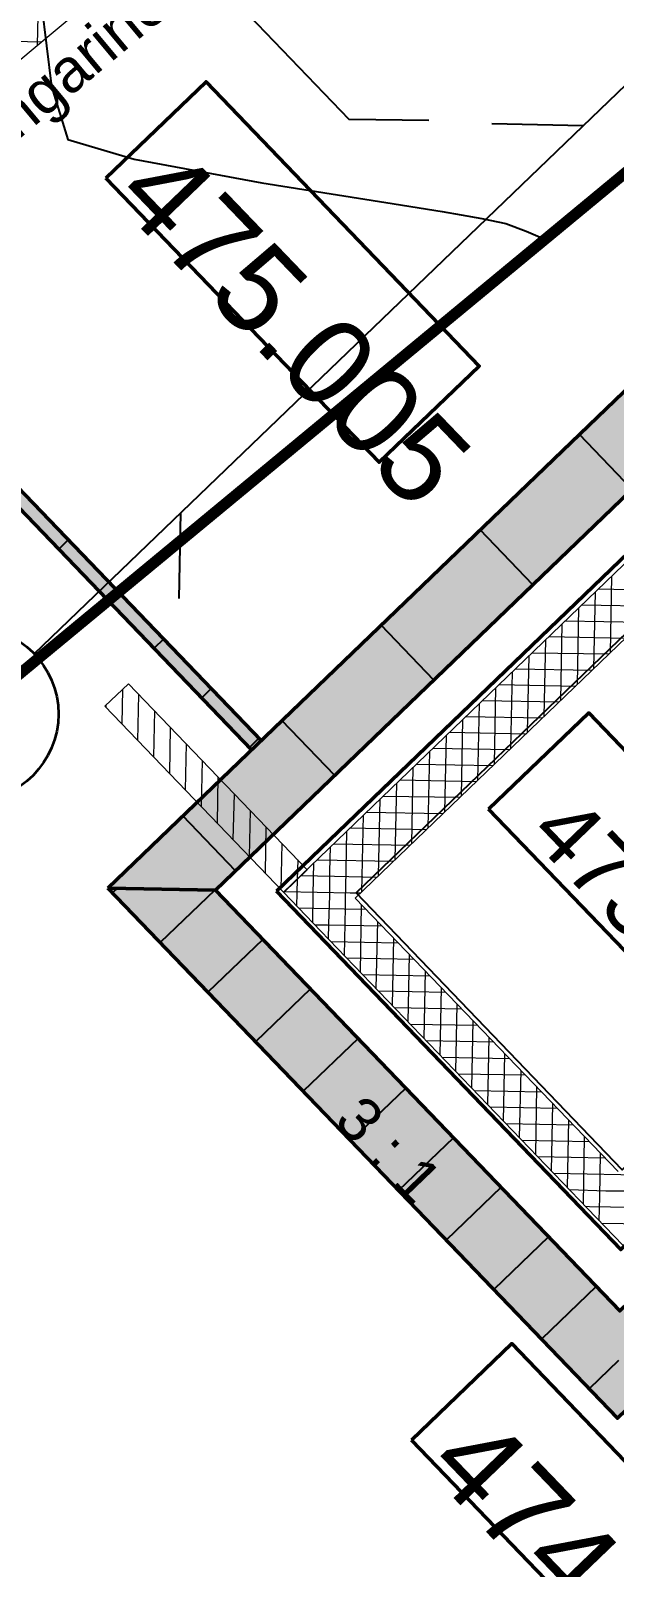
# Model space of a CAD drawing. Header units: metres. Extents: x 2687650.8 to 2687727.1, y 1234407.3 to 1234484.3.
# Drawn here: x 2687668.11 to 2687670.8, y 1234453.96 to 1234461.05 of the extents above; entities that cross this region are included whole.
import ezdxf

# ---------------------------------------------------------------- set-up
doc = ezdxf.new("R2010")
doc.units = ezdxf.units.M
for name, color, linetype, true_color in [('PDF_211_Wände_Beton.211', 7, 'Continuous', 0x7f7f7f), ('PDF_211_Wände_Beton.211 Bauteilschraffuren', 7, 'Continuous', 0x7f7f7f), ('PDF_3D_Kurven-Nebenhoehen', 7, 'Continuous', 0xdda500), ('PDF_AV_01234-Bobe-Gartenanlage', 7, 'Continuous', 0xfdfdfd), ('PDF_Böschung Aushub', 7, 'Continuous', 0x7f7f7f)]:
    doc.layers.add(name, color=color, linetype=linetype, true_color=true_color)
for name, color, linetype in [('PDF_A-KOTEN', 7, 'Continuous'), ('PDF_A-SCHRAFFUR', 7, 'Continuous'), ('PDF_AV_01211-Bobe-Gebaeude', 7, 'Continuous'), ('PDF_E_BETON', 7, 'Continuous'), ('PDF_PDF_Geometrie', 5, 'Continuous'), ('PDF_Text', 7, 'Continuous')]:
    doc.layers.add(name, color=color, linetype=linetype)
doc.styles.add('PDF Arial', font='arial.ttf')

# ---------------------------------------------------------------- blocks, each defined once
blk = doc.blocks.new('A$C1c84ec86')
at = {"layer": 'PDF_Böschung Aushub', "true_color": 0xdd6d8a, "transparency": 33554559}
h = blk.add_hatch(color=243, dxfattribs=at)
h.paths.add_polyline_path([(994, 1568.27), (994, 1867.78), (1263.46, 1867.78), (1263.46, 1568.27)])
h.paths.add_polyline_path([(958.87, 1533.13), (1298.39, 1533.13), (1298.39, 1625.21), (1422.43, 1625.21), (1422.43, 1631.34), (1298.39, 1631.34), (1298.39, 1902.71), (958.87, 1902.71), (958.87, 1631.34), (606.22, 1631.34), (605.8, 1625.21), (958.87, 1625.21)], flags=0)
at = {"layer": 'PDF_211_Wände_Beton.211', "lineweight": 18}
for points in [[(3057.58, 2120.3), (2703.03, 2120.3), (2036.9, 2120.3), (1550.49, 2120.3), (1524.45, 2120.3), (1524.45, 1612.29), (1524.45, 1598.32), (1524.45, 1590.28), (1550.49, 1590.28), (1550.49, 2100.41), (2036.9, 2100.41), (2703.03, 2100.41), (3057.58, 2100.41), (3057.58, 1981.87), (3057.58, 553.73), (642.42, 553.73), (642.42, 1483.39), (642.42, 1591.13), (708.88, 2526.92), (2625.35, 2526.92)], [(1216.47, 1612.29), (1041.42, 1612.29), (1041.42, 1819.73)], [(1016.44, 1819.73), (1016.44, 1590.28), (1041.42, 1590.28), (1219.01, 1590.28), (1242.51, 1590.28)]]:
    blk.add_lwpolyline(points, dxfattribs=at)
blk.add_lwpolyline([(897.48, 1605.31), (1016.65, 1605.31), (1016.65, 1590.28), (897.48, 1590.28)], close=True, dxfattribs=at)
at = {"layer": 'PDF_211_Wände_Beton.211 Bauteilschraffuren', "lineweight": 18}
for points in [[(1016.44, 1792.21), (1041.42, 1817.19)], [(655.75, 1779.51), (632.47, 1803.01)], [(1016.44, 1781.63), (1041.42, 1806.61)], [(1041.42, 1775.7), (1016.44, 1800.68)], [(1016.44, 1771.05), (1041.42, 1796.02)], [(1041.42, 1765.12), (1016.44, 1790.1)], [(628.87, 1754.75), (655.97, 1781.63)], [(1016.44, 1760.46), (1041.42, 1785.44)], [(1041.42, 1754.54), (1016.44, 1779.51)], [(1016.44, 1749.67), (1041.42, 1774.86)], [(1041.42, 1743.95), (1016.44, 1768.93)], [(1016.44, 1739.08), (1041.42, 1764.06)], [(1041.42, 1733.37), (1016.44, 1758.35)], [(1016.44, 1728.5), (1041.42, 1753.48)], [(1041.42, 1722.57), (1016.44, 1747.76)], [(1016.44, 1717.92), (1041.42, 1742.89)], [(1041.42, 1711.99), (1016.44, 1736.97)], [(1016.44, 1707.33), (1041.42, 1732.31)], [(1041.42, 1701.41), (1016.44, 1726.38)], [(1016.44, 1696.75), (1041.42, 1721.73)], [(1041.42, 1690.82), (1016.44, 1715.8)], [(1016.44, 1686.17), (1041.42, 1711.14)], [(1041.42, 1680.24), (1016.44, 1705.22)], [(1016.44, 1675.58), (1041.42, 1700.56)], [(1041.42, 1669.66), (1016.44, 1694.63)], [(1016.44, 1665), (1041.42, 1689.98)], [(1041.42, 1659.07), (1016.44, 1684.05)], [(1016.44, 1654.2), (1041.42, 1679.39)], [(1041.42, 1648.49), (1016.44, 1673.47)], [(1016.44, 1643.62), (1041.42, 1668.6)], [(1041.42, 1637.91), (1016.44, 1662.88)], [(1016.44, 1633.04), (1041.42, 1658.01)], [(1041.42, 1627.11), (1016.44, 1652.3)], [(1016.44, 1622.45), (1041.42, 1647.43)], [(1041.42, 1616.53), (1016.44, 1641.5)], [(1016.44, 1611.87), (1016.86, 1612.29), (1041.42, 1636.85)], [(1196.36, 1590.28), (1218.37, 1612.29), (1242.51, 1636.42)], [(1057.08, 1590.28), (1041.42, 1605.94), (1038.03, 1609.33), (1035.07, 1612.29), (1016.44, 1630.92)], [(1016.44, 1601.29), (1027.45, 1612.29), (1041.42, 1626.26)], [(1206.94, 1590.28), (1219.01, 1602.13), (1228.96, 1612.29), (1242.51, 1625.84)], [(1046.5, 1590.28), (1041.42, 1595.36), (1032.53, 1604.46), (1024.48, 1612.29), (1016.44, 1620.34)], [(1016.44, 1590.7), (1038.03, 1612.29), (1041.42, 1615.68)], [(1026.6, 1590.28), (1041.42, 1605.1), (1048.62, 1612.29)], [(1037.4, 1590.28), (1041.42, 1594.51), (1059.2, 1612.29)], [(1067.67, 1590.28), (1045.65, 1612.29)], [(1047.98, 1590.28), (1069.99, 1612.29)], [(1078.25, 1590.28), (1056.45, 1612.29)], [(1058.56, 1590.28), (1080.58, 1612.29)], [(1089.04, 1590.28), (1067.03, 1612.29)], [(1069.15, 1590.28), (1091.16, 1612.29)], [(1099.63, 1590.28), (1077.61, 1612.29)], [(1079.73, 1590.28), (1101.74, 1612.29)], [(1110.21, 1590.28), (1088.2, 1612.29)], [(1090.31, 1590.28), (1112.33, 1612.29)], [(1120.79, 1590.28), (1098.78, 1612.29)], [(1100.9, 1590.28), (1122.91, 1612.29)], [(1131.38, 1590.28), (1109.36, 1612.29)], [(1111.48, 1590.28), (1133.49, 1612.29)], [(1141.96, 1590.28), (1119.95, 1612.29)], [(1122.06, 1590.28), (1144.08, 1612.29)], [(1152.55, 1590.28), (1130.53, 1612.29)], [(1132.86, 1590.28), (1154.66, 1612.29)], [(1163.13, 1590.28), (1141.12, 1612.29)], [(1143.44, 1590.28), (1165.46, 1612.29)], [(1173.71, 1590.28), (1151.91, 1612.29)], [(1154.03, 1590.28), (1176.04, 1612.29)], [(1184.51, 1590.28), (1162.49, 1612.29)], [(1164.61, 1590.28), (1186.62, 1612.29)], [(1195.09, 1590.28), (1173.08, 1612.29)], [(1175.19, 1590.28), (1197.21, 1612.29)], [(1205.67, 1590.28), (1183.66, 1612.29)], [(1185.78, 1590.28), (1207.79, 1612.29)], [(1216.26, 1590.28), (1194.24, 1612.29)], [(1226.84, 1590.28), (1219.01, 1598.11), (1204.83, 1612.29)], [(1217.53, 1590.28), (1219.01, 1591.55), (1239.54, 1612.29), (1242.51, 1615.05)], [(904.26, 1605.31), (919.28, 1590.28)], [(914.84, 1605.31), (929.87, 1590.28)], [(925.42, 1605.31), (940.45, 1590.28)], [(936.01, 1605.31), (951.04, 1590.28)], [(946.59, 1605.31), (961.62, 1590.28)], [(957.17, 1605.31), (972.2, 1590.28)], [(967.97, 1605.31), (982.79, 1590.28)], [(978.55, 1605.31), (993.58, 1590.28)], [(989.14, 1605.31), (1004.16, 1590.28)], [(999.72, 1605.31), (1014.75, 1590.28)], [(1010.3, 1605.31), (1016.65, 1598.96)], [(1035.91, 1590.28), (1026.81, 1599.38), (1016.44, 1609.75)], [(1228.32, 1590.28), (1242.51, 1604.46)], [(897.48, 1601.5), (908.7, 1590.28)], [(1025.33, 1590.28), (1021.1, 1594.51), (1016.44, 1599.17)], [(897.48, 1590.91), (898.12, 1590.28)]]:
    blk.add_lwpolyline(points, dxfattribs=at)
at = {"layer": 'PDF_3D_Kurven-Nebenhoehen', "lineweight": 25}
blk.add_lwpolyline([(602.63, 1809.15), (625.06, 1806.82), (643.9, 1793.48), (674.17, 1770.83), (697.03, 1759.19), (724.76, 1775.07), (773.44, 1809.99), (819.8, 1844.92), (840.75, 1860.79), (847.95, 1866.09), (855.78, 1871.8), (865.1, 1878.15), (874.2, 1882.6), (882.88, 1886.19)], dxfattribs=at)
at = {"layer": 'PDF_A-KOTEN', "lineweight": 50}
for points in [[(722.01, 1759.62), (722.01, 1823.75), (904.04, 1823.75), (904.04, 1759.62)], [(1054.54, 1685.11), (1054.54, 1749.24), (1201.44, 1749.24), (1201.44, 1685.11)], [(1239.75, 1457.56), (1239.75, 1521.91), (1406.76, 1521.91), (1406.76, 1457.56)]]:
    blk.add_lwpolyline(points, close=True, dxfattribs=at)
at = {"layer": 'PDF_A-SCHRAFFUR', "color": 7, "lineweight": 25, "true_color": 0xfcfcfc}
blk.add_lwpolyline([(1039.94, 1821.64), (1217.32, 1821.64), (1217.32, 1614.2), (1039.94, 1614.2)], close=True, dxfattribs=at)
at = {"layer": 'PDF_AV_01211-Bobe-Gebaeude', "lineweight": 0, "const_width": 5.14}
blk.add_lwpolyline([(1914.77, 2193.33), (911.66, 2268.68), (821.6, 1068.94), (1822.69, 992.84)], dxfattribs=at)
at = {"layer": 'PDF_AV_01234-Bobe-Gartenanlage', "lineweight": 25}
for points in [[(885.63, 1923.03), (885.84, 1923.87)], [(885.63, 1922.18), (885.63, 1922.81)], [(885.84, 1925.78), (886.05, 1926.62)], [(885.84, 1924.93), (885.84, 1925.57)], [(885.84, 1924.08), (885.84, 1924.72)], [(886.05, 1926.84), (886.05, 1927.47)], [(884.99, 1914.77), (885.21, 1915.41)], [(885.21, 1917.52), (885.42, 1918.16)], [(885.21, 1916.68), (885.21, 1917.31)], [(885.21, 1915.62), (885.21, 1916.25)], [(885.42, 1920.27), (885.63, 1920.91)], [(885.42, 1919.43), (885.42, 1920.06)], [(885.42, 1918.37), (885.42, 1919.22)], [(885.63, 1921.12), (885.63, 1921.97)], [(884.57, 1909.27), (884.78, 1909.9)], [(884.57, 1908.21), (884.57, 1908.84)], [(884.57, 1907.36), (884.57, 1908)], [(884.78, 1912.02), (884.99, 1912.65)], [(884.78, 1910.96), (884.78, 1911.81)], [(884.78, 1910.11), (884.78, 1910.75)], [(884.99, 1913.71), (884.99, 1914.56)], [(884.99, 1912.87), (884.99, 1913.5)], [(883.94, 1900.8), (884.15, 1901.44)], [(884.15, 1903.55), (884.36, 1904.4)], [(884.15, 1902.71), (884.15, 1903.34)], [(884.15, 1901.65), (884.15, 1902.49)], [(884.36, 1906.3), (884.57, 1907.15)], [(884.36, 1905.46), (884.36, 1906.09)], [(884.36, 1904.61), (884.36, 1905.25)], [(883.51, 1895.3), (883.72, 1895.93)], [(883.51, 1894.24), (883.51, 1895.09)], [(883.51, 1893.39), (883.51, 1894.03)], [(883.72, 1898.05), (883.94, 1898.68)], [(883.72, 1897.2), (883.72, 1897.84)], [(883.72, 1896.14), (883.72, 1896.78)], [(883.94, 1899.95), (883.94, 1900.59)], [(883.94, 1898.9), (883.94, 1899.74)], [(882.88, 1886.83), (883.09, 1887.68)], [(882.88, 1885.98), (882.88, 1886.62)], [(883.09, 1889.79), (883.3, 1890.43)], [(883.09, 1888.73), (883.09, 1889.37)], [(883.09, 1887.89), (883.09, 1888.52)], [(883.3, 1892.55), (883.51, 1893.18)], [(883.3, 1891.49), (883.3, 1892.33)], [(883.3, 1890.64), (883.3, 1891.28)], [(882.45, 1881.33), (882.67, 1881.96)], [(882.45, 1880.48), (882.45, 1881.11)], [(882.45, 1879.42), (882.45, 1880.27)], [(882.67, 1884.08), (882.88, 1884.92)], [(882.67, 1883.23), (882.67, 1883.87)], [(882.67, 1882.17), (882.67, 1883.02)], [(882.88, 1885.14), (882.88, 1885.77)], [(881.82, 1872.01), (881.82, 1872.86)], [(882.03, 1874.76), (882.03, 1875.61)], [(882.03, 1873.92), (882.03, 1874.55)], [(882.03, 1873.07), (882.03, 1873.71)], [(882.24, 1878.57), (882.45, 1879.21)], [(882.24, 1877.73), (882.24, 1878.36)], [(882.24, 1876.67), (882.24, 1877.3)], [(882.24, 1875.82), (882.24, 1876.46)], [(881.4, 1866.51), (881.4, 1867.14)], [(881.4, 1865.66), (881.4, 1866.3)], [(881.4, 1864.6), (881.4, 1865.45)], [(881.61, 1869.26), (881.61, 1869.9)], [(881.61, 1868.41), (881.61, 1869.05)], [(881.61, 1867.36), (881.61, 1868.2)], [(881.82, 1871.17), (881.82, 1871.8)], [(881.82, 1870.11), (881.82, 1870.95)], [(880.76, 1858.25), (880.97, 1858.89)], [(880.97, 1861.01), (880.97, 1861.64)], [(880.97, 1859.95), (880.97, 1860.79)], [(880.97, 1859.1), (880.97, 1859.74)], [(881.18, 1863.76), (881.18, 1864.39)], [(881.18, 1862.7), (881.18, 1863.55)], [(881.18, 1861.85), (881.18, 1862.49)], [(880.34, 1852.54), (880.55, 1853.39)], [(880.34, 1851.69), (880.34, 1852.33)], [(880.34, 1850.63), (880.34, 1851.48)], [(880.55, 1855.29), (880.76, 1856.14)], [(880.55, 1854.44), (880.55, 1855.08)], [(880.55, 1853.6), (880.55, 1854.23)], [(880.76, 1857.2), (880.76, 1857.83)], [(880.76, 1856.35), (880.76, 1856.98)], [(879.7, 1844.28), (879.91, 1844.92)], [(879.7, 1843.23), (879.7, 1844.07)], [(879.91, 1847.04), (880.13, 1847.67)], [(879.91, 1846.19), (879.91, 1846.82)], [(879.91, 1845.13), (879.91, 1845.77)], [(880.13, 1849.79), (880.34, 1850.42)], [(880.13, 1848.94), (880.13, 1849.58)], [(880.13, 1847.88), (880.13, 1848.73)], [(879.28, 1838.78), (879.49, 1839.42)], [(879.28, 1837.72), (879.28, 1838.36)], [(879.28, 1836.88), (879.28, 1837.51)], [(879.49, 1841.53), (879.7, 1842.17)], [(879.49, 1840.47), (879.49, 1841.32)], [(879.49, 1839.63), (879.49, 1840.26)], [(879.7, 1842.38), (879.7, 1843.01)], [(878.64, 1830.31), (878.86, 1830.95)], [(878.64, 1829.47), (878.64, 1830.1)], [(878.86, 1833.07), (879.07, 1833.91)], [(878.86, 1832.22), (878.86, 1832.85)], [(878.86, 1831.16), (878.86, 1832.01)], [(879.07, 1835.82), (879.28, 1836.66)], [(879.07, 1834.97), (879.07, 1835.61)], [(879.07, 1834.12), (879.07, 1834.76)], [(878.22, 1824.81), (878.43, 1825.45)], [(878.22, 1823.75), (878.22, 1824.6)], [(878.22, 1822.91), (878.22, 1823.54)], [(878.43, 1827.56), (878.64, 1828.2)], [(878.43, 1826.72), (878.43, 1827.35)], [(878.43, 1825.66), (878.43, 1826.29)], [(878.64, 1828.41), (878.64, 1829.26)], [(877.59, 1816.34), (877.8, 1817.19)], [(877.59, 1815.5), (877.59, 1816.13)], [(877.8, 1819.31), (878.01, 1819.94)], [(877.8, 1818.25), (877.8, 1818.88)], [(877.8, 1817.4), (877.8, 1818.04)], [(878.01, 1822.06), (878.22, 1822.69)], [(878.01, 1821), (878.01, 1821.85)], [(878.01, 1820.15), (878.01, 1820.79)], [(877.16, 1810.84), (877.37, 1811.48)], [(877.16, 1809.99), (877.16, 1810.63)], [(877.16, 1808.94), (877.16, 1809.78)], [(877.16, 1808.09), (877.16, 1808.72)], [(877.37, 1813.59), (877.59, 1814.44)], [(877.37, 1812.75), (877.37, 1813.38)], [(877.37, 1811.69), (877.37, 1812.53)], [(877.59, 1814.65), (877.59, 1815.29)], [(876.53, 1801.53), (876.53, 1802.37)], [(876.74, 1804.28), (876.74, 1805.13)], [(876.74, 1803.43), (876.74, 1804.07)], [(876.74, 1802.59), (876.74, 1803.22)], [(876.95, 1807.24), (876.95, 1807.88)], [(876.95, 1806.18), (876.95, 1806.82)], [(876.95, 1805.34), (876.95, 1805.97)], [(876.1, 1796.02), (876.1, 1796.66)], [(876.1, 1795.18), (876.1, 1795.81)], [(876.1, 1794.12), (876.1, 1794.96)], [(876.32, 1798.78), (876.32, 1799.41)], [(876.32, 1797.93), (876.32, 1798.56)], [(876.32, 1796.87), (876.32, 1797.72)], [(876.53, 1800.68), (876.53, 1801.32)], [(876.53, 1799.62), (876.53, 1800.47)], [(875.47, 1787.77), (875.68, 1788.4)], [(875.47, 1786.71), (875.47, 1787.34)], [(875.68, 1790.52), (875.89, 1791.15)], [(875.68, 1789.46), (875.68, 1790.31)], [(875.68, 1788.61), (875.68, 1789.25)], [(875.89, 1793.27), (875.89, 1793.91)], [(875.89, 1792.21), (875.89, 1793.06)], [(875.89, 1791.37), (875.89, 1792)], [(875.05, 1782.05), (875.26, 1782.9)], [(875.05, 1781.21), (875.05, 1781.84)], [(875.05, 1780.15), (875.05, 1780.99)], [(875.26, 1784.8), (875.47, 1785.65)], [(875.26, 1783.96), (875.26, 1784.59)], [(875.26, 1783.11), (875.26, 1783.75)], [(875.47, 1785.86), (875.47, 1786.5)], [(874.41, 1773.8), (874.62, 1774.43)], [(874.41, 1772.74), (874.41, 1773.59)], [(874.62, 1776.55), (874.83, 1777.18)], [(874.62, 1775.7), (874.62, 1776.34)], [(874.62, 1774.64), (874.62, 1775.28)], [(874.83, 1779.3), (875.05, 1779.94)], [(874.83, 1778.45), (874.83, 1779.09)], [(874.83, 1777.4), (874.83, 1778.24)], [(873.78, 1765.33), (873.99, 1766.18)], [(873.99, 1768.29), (874.2, 1768.93)], [(873.99, 1767.24), (873.99, 1767.87)], [(873.99, 1766.39), (873.99, 1767.02)], [(874.2, 1771.05), (874.41, 1771.68)], [(874.2, 1769.99), (874.2, 1770.83)], [(874.2, 1769.14), (874.2, 1769.78)], [(874.41, 1771.89), (874.41, 1772.53)], [(873.35, 1759.83), (873.56, 1760.46)], [(873.35, 1758.98), (873.35, 1759.62)], [(873.56, 1762.58), (873.78, 1763.43)], [(873.56, 1761.73), (873.56, 1762.37)], [(873.56, 1760.67), (873.56, 1761.52)], [(873.78, 1764.48), (873.78, 1765.12)], [(873.78, 1763.64), (873.78, 1764.27)], [(872.72, 1751.57), (872.93, 1752.21)], [(872.93, 1754.32), (873.14, 1754.96)], [(872.93, 1753.27), (872.93, 1754.11)], [(872.93, 1752.42), (872.93, 1753.05)], [(873.14, 1757.08), (873.35, 1757.71)], [(873.14, 1756.23), (873.14, 1756.86)], [(873.14, 1755.17), (873.14, 1755.81)], [(873.35, 1757.92), (873.35, 1758.77)], [(872.29, 1745.86), (872.51, 1746.7)], [(872.29, 1745.01), (872.29, 1745.65)], [(872.29, 1744.16), (872.29, 1744.8)], [(872.51, 1748.82), (872.72, 1749.46)], [(872.51, 1747.76), (872.51, 1748.4)], [(872.51, 1746.92), (872.51, 1747.55)], [(872.72, 1750.51), (872.72, 1751.36)], [(872.72, 1749.67), (872.72, 1750.3)], [(871.87, 1739.51), (871.87, 1740.14)], [(871.87, 1738.45), (871.87, 1739.3)], [(871.87, 1737.6), (871.87, 1738.24)], [(872.08, 1743.11), (872.29, 1743.95)], [(872.08, 1742.26), (872.08, 1742.89)], [(872.08, 1741.2), (872.08, 1742.05)], [(872.08, 1740.35), (872.08, 1740.99)], [(871.24, 1731.04), (871.24, 1731.89)], [(871.24, 1730.19), (871.24, 1730.83)], [(871.45, 1733.79), (871.45, 1734.64)], [(871.45, 1732.95), (871.45, 1733.58)], [(871.45, 1732.1), (871.45, 1732.73)], [(871.66, 1736.76), (871.66, 1737.39)], [(871.66, 1735.7), (871.66, 1736.33)], [(871.66, 1734.85), (871.66, 1735.49)], [(870.81, 1725.54), (870.81, 1726.17)], [(870.81, 1724.69), (870.81, 1725.33)], [(870.81, 1723.63), (870.81, 1724.48)], [(871.02, 1728.29), (871.02, 1728.92)], [(871.02, 1727.44), (871.02, 1728.08)], [(871.02, 1726.38), (871.02, 1727.23)], [(871.24, 1729.35), (871.24, 1729.98)], [(870.18, 1717.28), (870.39, 1717.92)], [(870.18, 1716.22), (870.18, 1716.86)], [(870.39, 1720.03), (870.6, 1720.67)], [(870.39, 1718.98), (870.39, 1719.82)], [(870.39, 1718.13), (870.39, 1718.76)], [(870.6, 1722.79), (870.81, 1723.42)], [(870.6, 1721.73), (870.6, 1722.57)], [(870.6, 1720.88), (870.6, 1721.52)], [(869.54, 1708.82), (869.75, 1709.45)], [(869.75, 1711.57), (869.97, 1712.41)], [(869.75, 1710.72), (869.75, 1711.36)], [(869.75, 1709.66), (869.75, 1710.51)], [(869.97, 1714.32), (870.18, 1715.17)], [(869.97, 1713.47), (869.97, 1714.11)], [(869.97, 1712.63), (869.97, 1713.26)], [(870.18, 1715.38), (870.18, 1716.01)], [(869.12, 1703.31), (869.33, 1703.95)], [(869.12, 1702.25), (869.12, 1703.1)], [(869.33, 1706.06), (869.54, 1706.7)], [(869.33, 1705.22), (869.33, 1705.85)], [(869.33, 1704.16), (869.33, 1704.79)], [(869.54, 1707.97), (869.54, 1708.6)], [(869.54, 1706.91), (869.54, 1707.76)], [(868.48, 1694.84), (868.7, 1695.69)], [(868.7, 1697.81), (868.91, 1698.44)], [(868.7, 1696.75), (868.7, 1697.38)], [(868.7, 1695.9), (868.7, 1696.54)], [(868.91, 1700.56), (869.12, 1701.2)], [(868.91, 1699.5), (868.91, 1700.35)], [(868.91, 1698.65), (868.91, 1699.29)], [(869.12, 1701.41), (869.12, 1702.04)], [(868.06, 1689.34), (868.27, 1689.98)], [(868.06, 1688.49), (868.06, 1689.13)], [(868.06, 1687.44), (868.06, 1688.28)], [(868.27, 1692.09), (868.48, 1692.94)], [(868.27, 1691.25), (868.27, 1691.88)], [(868.27, 1690.19), (868.27, 1691.03)], [(868.48, 1694), (868.48, 1694.63)], [(868.48, 1693.15), (868.48, 1693.79)], [(867.43, 1681.09), (867.64, 1681.72)], [(867.64, 1683.84), (867.85, 1684.47)], [(867.64, 1682.78), (867.64, 1683.63)], [(867.64, 1681.93), (867.64, 1682.57)], [(867.85, 1686.59), (868.06, 1687.22)], [(867.85, 1685.74), (867.85, 1686.38)], [(867.85, 1684.68), (867.85, 1685.32)], [(867, 1675.37), (867.21, 1676.22)], [(867, 1674.52), (867, 1675.16)], [(867, 1673.68), (867, 1674.31)], [(867.21, 1678.33), (867.43, 1678.97)], [(867.21, 1677.28), (867.21, 1677.91)], [(867.21, 1676.43), (867.21, 1677.06)], [(867.43, 1680.03), (867.43, 1680.87)], [(867.43, 1679.18), (867.43, 1679.82)], [(866.37, 1666.27), (866.37, 1666.9)], [(866.58, 1669.02), (866.58, 1669.66)], [(866.58, 1667.96), (866.58, 1668.81)], [(866.58, 1667.12), (866.58, 1667.75)], [(866.79, 1671.77), (866.79, 1672.41)], [(866.79, 1670.71), (866.79, 1671.56)], [(866.79, 1669.87), (866.79, 1670.5)], [(867, 1672.62), (867, 1673.47)], [(865.94, 1660.55), (865.94, 1661.4)], [(865.94, 1659.71), (865.94, 1660.34)], [(866.16, 1663.31), (866.16, 1664.15)], [(866.16, 1662.46), (866.16, 1663.09)], [(866.16, 1661.61), (866.16, 1662.25)], [(866.37, 1665.21), (866.37, 1665.85)], [(866.37, 1664.36), (866.37, 1665)], [(865.31, 1652.3), (865.52, 1652.93)], [(865.52, 1655.05), (865.73, 1655.69)], [(865.52, 1654.2), (865.52, 1654.84)], [(865.52, 1653.15), (865.52, 1653.99)], [(865.73, 1657.8), (865.73, 1658.44)], [(865.73, 1656.96), (865.73, 1657.59)], [(865.73, 1655.9), (865.73, 1656.74)], [(865.94, 1658.86), (865.94, 1659.5)], [(864.89, 1646.8), (865.1, 1647.43)], [(864.89, 1645.74), (864.89, 1646.37)], [(864.89, 1644.89), (864.89, 1645.53)], [(865.1, 1649.55), (865.31, 1650.18)], [(865.1, 1648.49), (865.1, 1649.34)], [(865.1, 1647.64), (865.1, 1648.28)], [(865.31, 1651.24), (865.31, 1652.09)], [(865.31, 1650.39), (865.31, 1651.03)], [(864.25, 1638.33), (864.46, 1638.96)], [(864.46, 1641.08), (864.67, 1641.93)], [(864.46, 1640.23), (864.46, 1640.87)], [(864.46, 1639.18), (864.46, 1640.02)], [(864.67, 1643.83), (864.89, 1644.68)], [(864.67, 1642.99), (864.67, 1643.62)], [(864.67, 1642.14), (864.67, 1642.77)], [(863.83, 1632.83), (864.04, 1633.46)], [(863.83, 1631.77), (863.83, 1632.61)], [(863.83, 1630.92), (863.83, 1631.56)], [(864.04, 1635.58), (864.25, 1636.21)], [(864.04, 1634.73), (864.04, 1635.37)], [(864.04, 1633.67), (864.04, 1634.31)], [(864.25, 1637.48), (864.25, 1638.12)], [(864.25, 1636.42), (864.25, 1637.27)], [(863.19, 1624.36), (863.4, 1625.21)], [(863.4, 1627.32), (863.62, 1627.96)], [(863.4, 1626.26), (863.4, 1626.9)], [(863.4, 1625.42), (863.4, 1626.05)], [(863.62, 1630.07), (863.83, 1630.71)], [(863.62, 1629.02), (863.62, 1629.86)], [(863.62, 1628.17), (863.62, 1628.8)], [(862.77, 1618.86), (862.98, 1619.49)], [(862.77, 1618.01), (862.77, 1618.64)], [(862.77, 1616.95), (862.77, 1617.8)], [(862.98, 1621.61), (863.19, 1622.45)], [(862.98, 1620.76), (862.98, 1621.4)], [(862.98, 1619.7), (862.98, 1620.55)], [(863.19, 1623.51), (863.19, 1624.15)], [(863.19, 1622.67), (863.19, 1623.3)], [(862.13, 1610.6), (862.35, 1611.24)], [(862.13, 1609.54), (862.13, 1610.39)], [(862.35, 1613.35), (862.56, 1613.99)], [(862.35, 1612.29), (862.35, 1613.14)], [(862.35, 1611.45), (862.35, 1612.08)], [(862.56, 1616.1), (862.77, 1616.74)], [(862.56, 1615.26), (862.56, 1615.89)], [(862.56, 1614.2), (862.56, 1614.83)], [(861.71, 1604.04), (861.71, 1604.67)], [(861.71, 1603.19), (861.71, 1603.83)], [(861.71, 1602.13), (861.71, 1602.98)], [(861.92, 1607.85), (862.13, 1608.48)], [(861.92, 1606.79), (861.92, 1607.43)], [(861.92, 1605.94), (861.92, 1606.58)], [(861.92, 1604.88), (861.92, 1605.73)], [(862.13, 1608.7), (862.13, 1609.33)], [(861.08, 1595.78), (861.08, 1596.42)], [(861.29, 1598.53), (861.29, 1599.17)], [(861.29, 1597.48), (861.29, 1598.32)], [(861.29, 1596.63), (861.29, 1597.26)], [(861.5, 1601.29), (861.5, 1601.92)], [(861.5, 1600.23), (861.5, 1601.07)], [(861.5, 1599.38), (861.5, 1600.02)], [(860.65, 1590.07), (860.65, 1590.91)], [(860.65, 1589.22), (860.65, 1589.86)], [(860.65, 1588.37), (860.65, 1589.01)], [(860.86, 1592.82), (860.86, 1593.67)], [(860.86, 1591.97), (860.86, 1592.61)], [(860.86, 1591.13), (860.86, 1591.76)], [(861.08, 1594.72), (861.08, 1595.36)], [(861.08, 1593.88), (861.08, 1594.51)], [(860.02, 1581.81), (860.23, 1582.45)], [(860.23, 1584.56), (860.44, 1585.2)], [(860.23, 1583.72), (860.23, 1584.35)], [(860.23, 1582.66), (860.23, 1583.51)], [(860.44, 1587.32), (860.65, 1587.95)], [(860.44, 1586.47), (860.44, 1587.1)], [(860.44, 1585.41), (860.44, 1586.26)], [(859.81, 1579.06), (860.02, 1579.7)], [(860.02, 1580.75), (860.02, 1581.6)], [(860.02, 1579.91), (860.02, 1580.54)]]:
    blk.add_lwpolyline(points, dxfattribs=at)
at = {"layer": 'PDF_Böschung Aushub', "color": 7, "lineweight": 25}
for points in [[(994, 1835.18), (958.87, 1835.18)], [(994, 1771.68), (958.87, 1771.68)], [(994, 1708.18), (958.87, 1708.18)], [(994, 1644.68), (958.87, 1644.68)], [(830.38, 1631.34), (830.38, 1625.21)], [(862.13, 1631.34), (862.13, 1625.21)], [(893.88, 1631.34), (893.88, 1625.21)], [(925.63, 1631.34), (925.63, 1625.21)], [(957.39, 1631.34), (957.39, 1625.21)], [(994, 1581.18), (958.87, 1581.18)], [(993.79, 1568.05), (993.79, 1533.13)], [(1025.54, 1568.27), (1025.54, 1533.13)], [(1057.29, 1568.27), (1057.29, 1533.13)], [(1089.04, 1568.27), (1089.04, 1533.13)], [(1120.79, 1568.27), (1120.79, 1533.13)], [(1152.55, 1568.27), (1152.55, 1533.13)], [(1184.3, 1568.27), (1184.3, 1533.13)], [(1216.05, 1568.27), (1216.05, 1533.13)], [(1247.8, 1568.27), (1247.8, 1533.13)], [(1279.55, 1551.97), (1279.55, 1533.13)], [(962.04, 1536.3), (962.04, 1533.13)]]:
    blk.add_lwpolyline(points, dxfattribs=at)
at = {"layer": 'PDF_Böschung Aushub', "color": 243, "lineweight": 0, "true_color": 0xdd6d8a}
blk.add_lwpolyline([(958.87, 1533.13), (958.87, 1533.13), (958.87, 1533.13)], close=True, dxfattribs=at)
at = {"layer": 'PDF_E_BETON', "lineweight": 50}
for points in [[(958.87, 1533.13), (1298.39, 1533.13), (1298.39, 1902.71), (958.87, 1902.71)], [(994, 1568.27), (1263.46, 1568.27), (1263.46, 1867.78), (994, 1867.78)], [(1013.9, 1588.16), (1243.35, 1588.16), (1243.35, 1847.67), (1013.9, 1847.67)]]:
    blk.add_lwpolyline(points, close=True, dxfattribs=at)
for points in [[(958.87, 1631.34), (606.22, 1631.34)], [(958.87, 1625.21), (605.8, 1625.21)], [(958.87, 1533.13), (994, 1568.27)]]:
    blk.add_lwpolyline(points, dxfattribs=at)
at = {"layer": 'PDF_PDF_Geometrie', "color": 16, "lineweight": 25, "true_color": 0x7f0000}
for points in [[(857.27, 1583.51), (857.27, 2347.85), (933.47, 2424.26)], [(827.42, 1905.46), (857.27, 1935.3)], [(806.25, 1885.56), (780.43, 1859.31), (674.81, 1859.31)], [(857.27, 1677.28), (885.21, 1649.34)]]:
    blk.add_lwpolyline(points, dxfattribs=at)
at = {"layer": 'PDF_PDF_Geometrie', "color": 34, "lineweight": 35, "true_color": 0x9f3f1f}
blk.add_circle((857.35, 1543.42), 40.13, dxfattribs=at)
at = {"layer": 'PDF_Text', "insert": (682.36, 1671.99), "char_height": 20.001, "attachment_point": 7, "rotation": 85.94582, "style": 'PDF Arial'}
blk.add_mtext('50 Longarine HEB 240', dxfattribs=at)
at = {"layer": 'PDF_Text', "attachment_point": 7, "style": 'PDF Arial'}
for s, insert, char_height in [('475.005', (730.69, 1754.53), 40.002), ('473.93', (1075.5, 1689.17), 30.001), ('3 : 1', (1108.73, 1532.81), 20.001), ('474.98', (1253.09, 1452.47), 40.002)]:
    blk.add_mtext(s, dxfattribs=dict(at, insert=insert, char_height=char_height))

msp = doc.modelspace()

# ---------------------------------------------------------------- block references
at = {"xscale": 0.01, "yscale": 0.01, "zscale": 0.01, "rotation": 313.8734409291175}
msp.add_blockref('A$C1c84ec86', (2687650.7677, 1234453.3784), dxfattribs=at)

doc.saveas('drawing.dxf')
